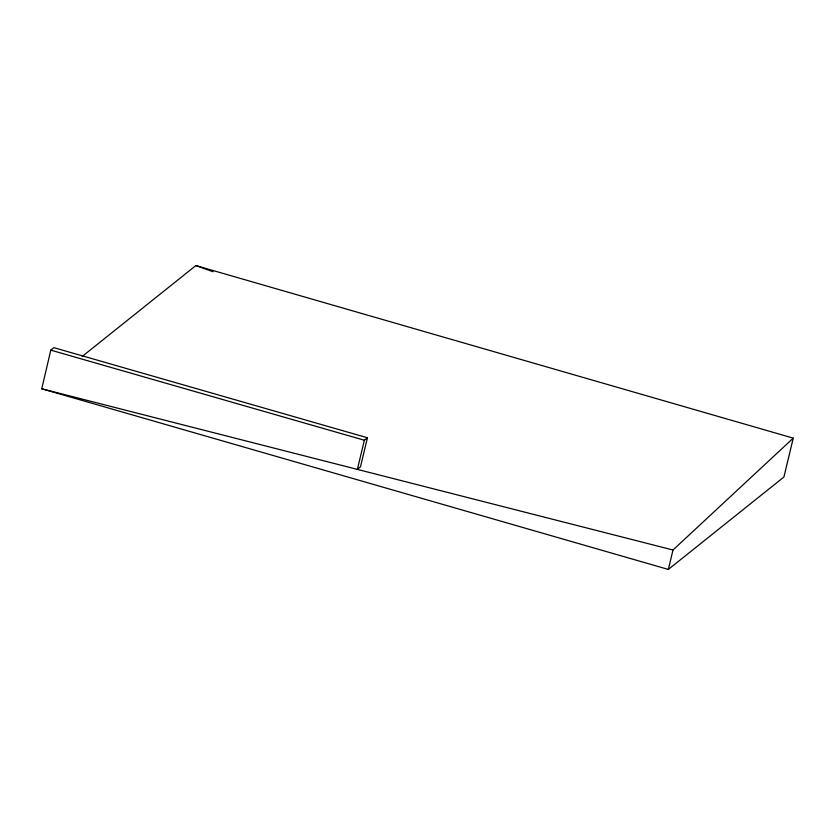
<?xml version="1.0" encoding="UTF-8"?>
<svg xmlns="http://www.w3.org/2000/svg" width="835" height="835" viewBox="0 0 835 835"><rect width="100%" height="100%" fill="white"/><g stroke="black" fill="none" stroke-linecap="round" stroke-linejoin="round"><path stroke-width="1.25" d="M82.341 356.336L195.87 265.561L793.25 438.145L783.919 477.015L668.334 569.439L41.75 388.786L50.799 350.136L53.889 347.673L367.452 437.78L360.511 466.713L357.37 469.395L364.373 440.243L367.452 437.78M668.334 569.439L673 550.004L793.25 438.145M41.75 388.786L673 550.004M50.799 350.136L364.373 440.243M195.87 265.561L213.061 271.74"/></g></svg>
